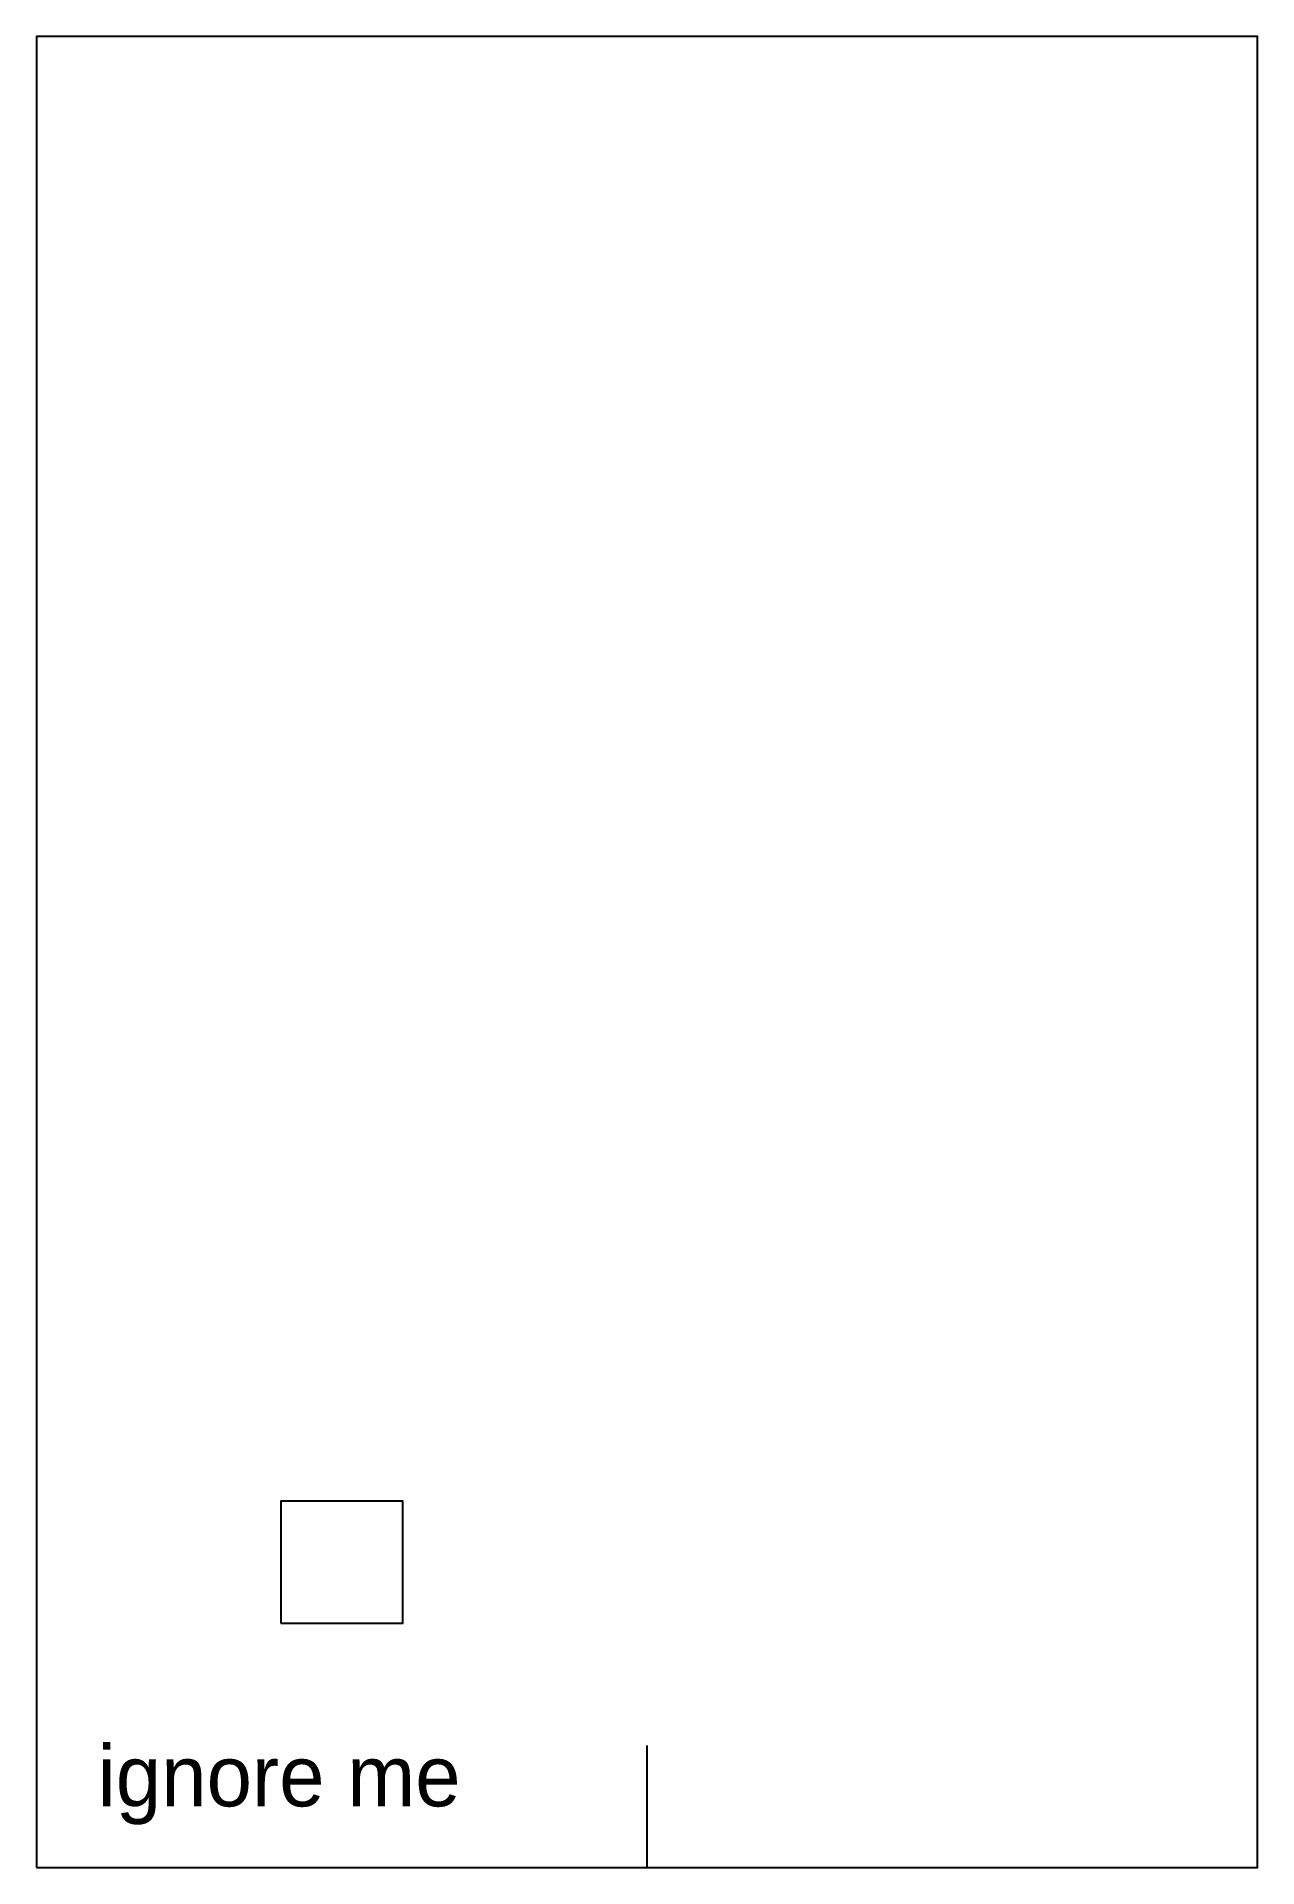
# Model space of a CAD drawing. Header units: millimetres. Extents: x 0 to 20000, y 0 to 30000.
import ezdxf

# ---------------------------------------------------------------- set-up
doc = ezdxf.new("R2010")
doc.units = ezdxf.units.MM
for name, color, linetype in [('OPC_BOUNDARY', 7, 'Continuous'), ('OPC_ENTRANCES', 7, 'Continuous'), ('OPC_NOTES', 7, 'Continuous'), ('OPC_OBSTACLES', 7, 'Continuous')]:
    doc.layers.add(name, color=color, linetype=linetype)

msp = doc.modelspace()

# ---------------------------------------------------------------- linework, layer by layer
at = {"layer": 'OPC_BOUNDARY'}
msp.add_lwpolyline([(0, 0), (20000, 0), (20000, 30000), (0, 30000)], close=True, dxfattribs=at)
at = {"layer": 'OPC_ENTRANCES'}
msp.add_line((10000, 0), (10000, 2000), dxfattribs=at)
at = {"layer": 'OPC_OBSTACLES'}
msp.add_lwpolyline([(4000, 4000), (6000, 4000), (6000, 6000), (4000, 6000)], close=True, dxfattribs=at)

# ---------------------------------------------------------------- texts
at = {"layer": 'OPC_NOTES'}
msp.add_text('ignore me', height=1000, dxfattribs=at).set_placement((1000, 1000))

doc.saveas('drawing.dxf')
